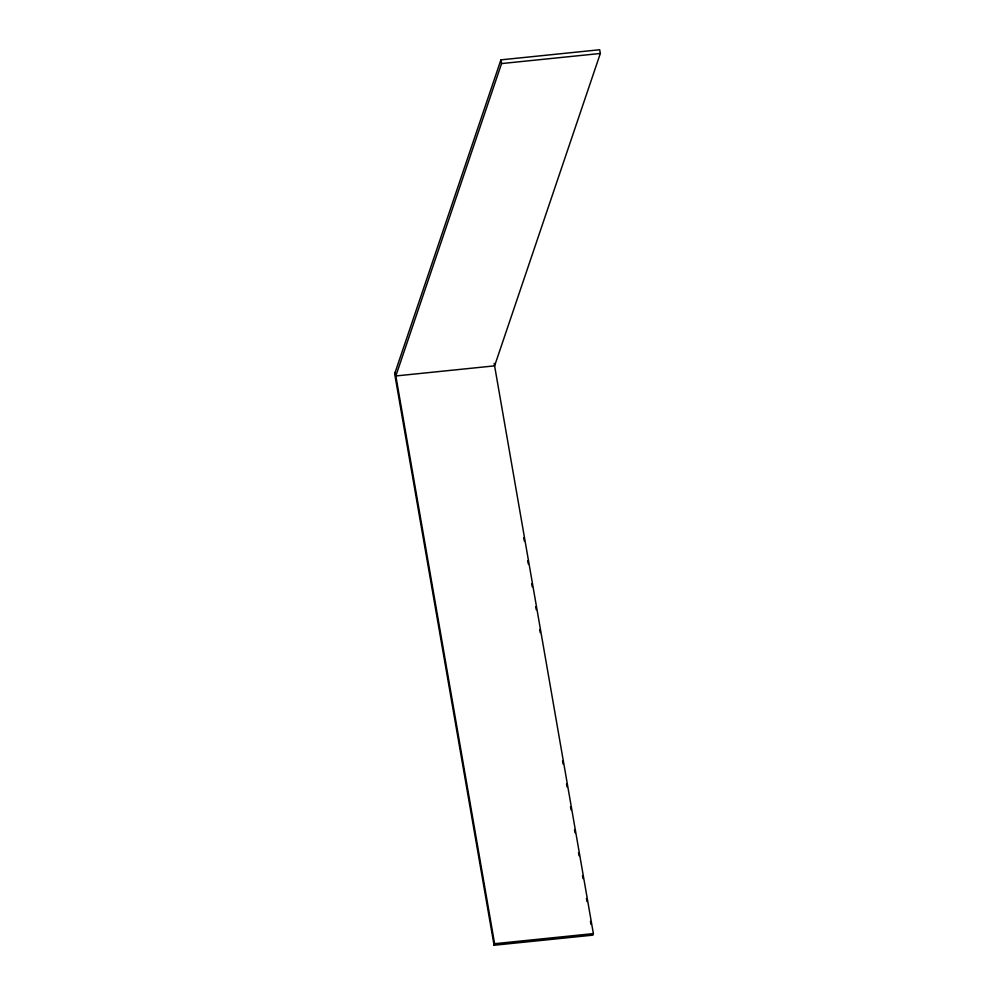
<?xml version="1.0" encoding="UTF-8"?>
<svg xmlns="http://www.w3.org/2000/svg" width="995" height="995" viewBox="0 0 995 995"><rect width="100%" height="100%" fill="white"/><g stroke="black" fill="none" stroke-linecap="round" stroke-linejoin="round"><path stroke-width="1.49" d="M500.92 59.849L501.567 63.568L395.836 375.961L494.602 365.861L600.333 53.469L599.687 49.75L500.92 59.849L394.667 373.772L494.08 945.25L592.846 935.151L593.368 933.608L494.167 363.374M494.08 945.25L494.602 943.708L395.189 372.229M501.567 63.568L600.333 53.469M494.602 943.708L593.368 933.608M523.731 537.86L524.265 540.919M527.723 560.782L528.258 563.842M531.716 583.704L532.238 586.764M535.696 606.627L536.23 609.686M539.688 629.549L540.21 632.609M562.548 760.951L563.071 764.011M566.528 783.873L567.063 786.933M570.521 806.796L571.055 809.855M574.501 829.718L575.035 832.778M578.493 852.64L579.028 855.688M582.485 875.563L583.008 878.61M586.465 898.473L587 901.532M590.458 921.395L590.993 924.454"/></g></svg>
